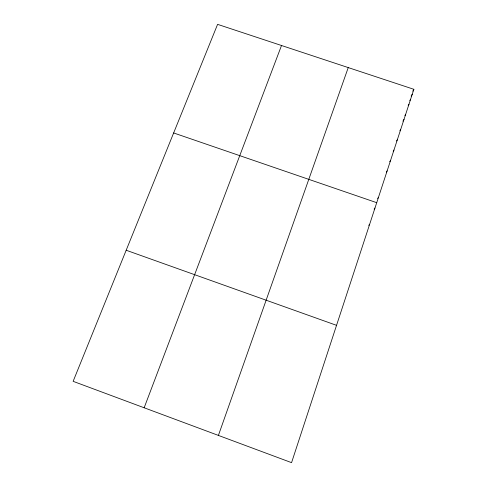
<?xml version="1.0" encoding="UTF-8"?>
<svg xmlns="http://www.w3.org/2000/svg" width="487" height="487" viewBox="0 0 487 487"><rect width="100%" height="100%" fill="white"/><g stroke="black" fill="none" stroke-linecap="round" stroke-linejoin="round"><path stroke-width="0.73" d="M413.865 89.304L291.561 462.65L73.135 381.333L217.592 24.35L413.865 89.304L412.763 91.166M218.407 435.415L348.242 67.59M144.158 407.771L281.516 45.504M411.144 96.103L412.233 94.271M409.823 100.559L410.602 99.257M408.185 105.539L408.964 104.261M404.91 115.553L405.671 114.311M402.883 121.19L404.015 119.37M399.876 130.808L400.685 129.53M396.54 140.987L397.331 139.763M393.179 151.244L393.959 150.063M389.716 161.678L390.556 160.442M386.313 172.075L387.135 170.888M377.602 198.495L378.472 197.338M374.113 209.136L374.96 208.052M368.732 225.371L369.651 224.263M173.646 132.951L376.719 202.683M126.182 250.245L336.541 325.334"/></g></svg>
